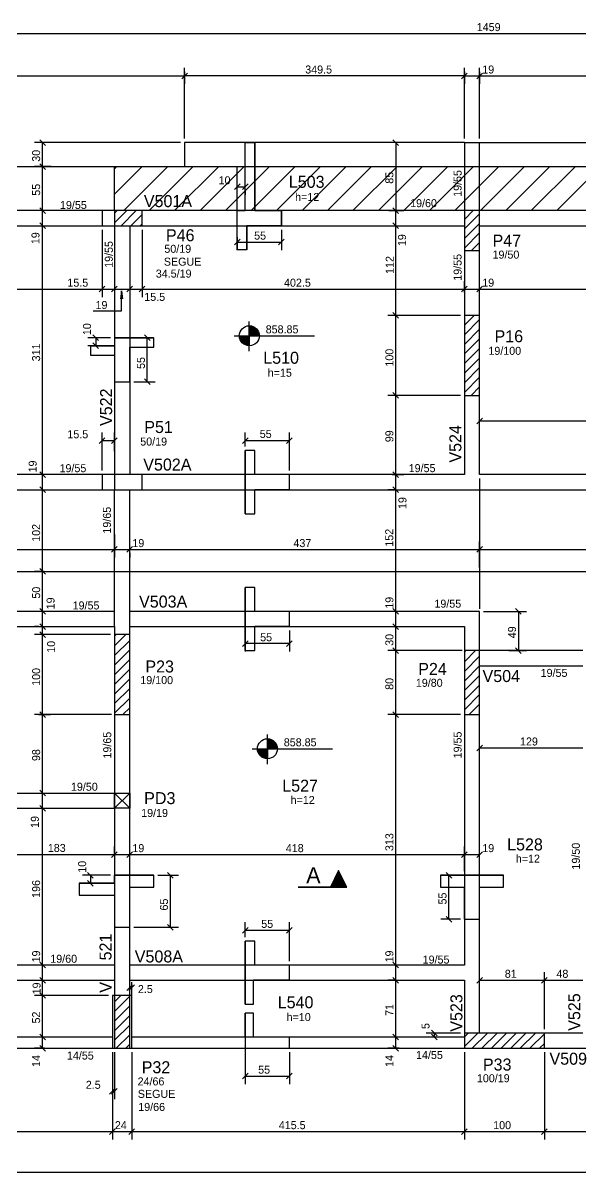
# Model space of a CAD drawing. Header units: metres. Extents: x 1076 to 4998, y 2524 to 4072.
# Drawn here: x 3438 to 4134, y 2534 to 3970 of the extents above; entities that cross this region are included whole.
import ezdxf

# ---------------------------------------------------------------- set-up
doc = ezdxf.new("R2010")
doc.units = ezdxf.units.M
for name, color, linetype in [('2', 2, 'Continuous'), ('3', 3, 'Continuous'), ('4', 4, 'Continuous'), ('6', 6, 'Continuous'), ('7', 7, 'Continuous'), ('8', 8, 'Continuous'), ('9', 9, 'Continuous')]:
    doc.layers.add(name, color=color, linetype=linetype)

msp = doc.modelspace()

# ---------------------------------------------------------------- linework, layer by layer
at = {"layer": '2', "linetype": 'Continuous'}
for p, q in [((3643.146034, 3907.434594), (3636.074966, 3900.363526)), ((3985.574966, 3900.363526), (3992.646034, 3907.434594)), ((3985.574966, 3900.363526), (3992.646034, 3907.434594)), ((3992.646034, 3907.434594), (3985.574966, 3900.363526)), ((4004.574966, 3900.363526), (4011.646034, 3907.434594)), ((4004.574966, 3900.363526), (4011.646034, 3907.434594)), ((4004.574966, 3900.363526), (4011.646034, 3907.434594)), ((4004.574966, 3900.363526), (4011.646034, 3907.434594)), ((3465.757839, 3817.079966), (3458.686771, 3824.151034)), ((3899.916211, 3824.151034), (3906.987279, 3817.079966)), ((3465.757839, 3787.079966), (3458.686771, 3794.151034)), ((3465.757839, 3787.079966), (3458.686771, 3794.151034)), ((3701.990317, 3761.937269), (3709.061385, 3769.008337)), ((3711.990317, 3761.937269), (3719.061385, 3769.008337)), ((3465.757839, 3732.079966), (3458.686771, 3739.151034)), ((3465.757839, 3732.079966), (3458.686771, 3739.151034)), ((3465.757839, 3732.079966), (3458.686771, 3739.151034)), ((3906.987279, 3732.079966), (3899.916211, 3739.151034)), ((3906.987279, 3732.079966), (3899.916211, 3739.151034)), ((3906.987279, 3732.079966), (3899.916211, 3739.151034)), ((3899.916211, 3739.151034), (3906.987279, 3732.079966)), ((3465.757839, 3713.079966), (3458.686771, 3720.151034)), ((3465.757839, 3713.079966), (3458.686771, 3720.151034)), ((3906.987279, 3713.079966), (3899.916211, 3720.151034)), ((3906.987279, 3713.079966), (3899.916211, 3720.151034)), ((3701.990317, 3692.749718), (3709.061385, 3699.820786)), ((3756.990317, 3692.749718), (3764.061385, 3699.820786)), ((3533.074966, 3633.922338), (3540.146034, 3640.993405)), ((3548.574966, 3633.922338), (3555.646034, 3640.993405)), ((3548.574966, 3633.922338), (3555.646034, 3640.993405)), ((3567.574966, 3633.922338), (3574.646034, 3640.993405)), ((3567.574966, 3633.922338), (3574.646034, 3640.993405)), ((3583.074966, 3633.922338), (3590.146034, 3640.993405)), ((3985.574966, 3633.922338), (3992.646034, 3640.993405)), ((3985.574966, 3633.922338), (3992.646034, 3640.993405)), ((4004.574966, 3633.922338), (4011.646034, 3640.993405)), ((4004.574966, 3633.922338), (4011.646034, 3640.993405)), ((3906.987279, 3601.079966), (3899.916211, 3608.151034)), ((3906.987279, 3601.079966), (3899.916211, 3608.151034)), ((3906.987279, 3601.079966), (3899.916211, 3608.151034)), ((3525.134911, 3580.223392), (3532.205979, 3573.152324)), ((3596.655384, 3573.152324), (3589.584316, 3580.223392)), ((3525.134911, 3570.223392), (3532.205979, 3563.152324)), ((3596.655384, 3518.152324), (3589.584316, 3525.223392)), ((3906.987279, 3501.079966), (3899.916211, 3508.151034)), ((3906.987279, 3501.079966), (3899.916211, 3508.151034)), ((4004.574966, 3469.235557), (4011.646034, 3476.306624)), ((3533.074966, 3444.508983), (3540.146034, 3451.580051)), ((3548.574966, 3444.508983), (3555.646034, 3451.580051)), ((3711.990317, 3444.614182), (3719.061385, 3451.68525)), ((3711.990317, 3444.614182), (3719.061385, 3451.68525)), ((3766.990317, 3444.614182), (3774.061385, 3451.68525)), ((3766.990317, 3444.614182), (3774.061385, 3451.68525)), ((3465.757839, 3402.079966), (3458.686771, 3409.151034)), ((3465.757839, 3402.079966), (3458.686771, 3409.151034)), ((3465.757839, 3402.079966), (3458.686771, 3409.151034)), ((3906.987279, 3402.079966), (3899.916211, 3409.151034)), ((3906.987279, 3402.079966), (3899.916211, 3409.151034)), ((3465.757839, 3383.079966), (3458.686771, 3390.151034)), ((3465.757839, 3383.079966), (3458.686771, 3390.151034)), ((3906.987279, 3383.079966), (3899.916211, 3390.151034)), ((3906.987279, 3383.079966), (3899.916211, 3390.151034)), ((3548.574966, 3308.492612), (3555.646034, 3315.563679)), ((3548.574966, 3308.492612), (3555.646034, 3315.563679)), ((3567.574966, 3308.492612), (3574.646034, 3315.563679)), ((3567.574966, 3308.492612), (3574.646034, 3315.563679)), ((4004.574966, 3308.492612), (4011.646034, 3315.563679)), ((4004.574966, 3308.492612), (4011.646034, 3315.563679)), ((4004.574966, 3308.492612), (4011.646034, 3315.563679)), ((3465.757839, 3281.079966), (3458.686771, 3288.151034)), ((3465.757839, 3281.079966), (3458.686771, 3288.151034)), ((3465.757839, 3231.079966), (3458.686771, 3238.151034)), ((3465.757839, 3231.079966), (3458.686771, 3238.151034)), ((3906.987279, 3231.079966), (3899.916211, 3238.151034)), ((3906.987279, 3231.079966), (3899.916211, 3238.151034)), ((4053.074658, 3238.151034), (4060.145726, 3231.079966)), ((3465.757839, 3212.079966), (3458.686771, 3219.151034)), ((3465.757839, 3212.079966), (3458.686771, 3219.151034)), ((3906.987279, 3212.079966), (3899.916211, 3219.151034)), ((3906.987279, 3212.079966), (3899.916211, 3219.151034)), ((3465.757839, 3202.079966), (3458.686771, 3209.151034)), ((3465.757839, 3202.079966), (3458.686771, 3209.151034)), ((3719.061385, 3197.865238), (3711.990317, 3190.79417)), ((3774.061385, 3197.865238), (3766.990317, 3190.79417)), ((3906.987279, 3182.079966), (3899.916211, 3189.151034)), ((3906.987279, 3182.079966), (3899.916211, 3189.151034)), ((4053.074658, 3189.151034), (4060.145726, 3182.079966)), ((3561.6105, 3155.6155), (3561.6105, 3155.6155)), ((3998.6105, 3155.6155), (3998.6105, 3155.6155)), ((3465.757839, 3102.079966), (3458.686771, 3109.151034)), ((3465.757839, 3102.079966), (3458.686771, 3109.151034)), ((3465.757839, 3102.079966), (3458.686771, 3109.151034)), ((3906.987279, 3102.079966), (3899.916211, 3109.151034)), ((3906.987279, 3102.079966), (3899.916211, 3109.151034)), ((4004.574966, 3060.53655), (4011.646034, 3067.607618)), ((4004.574966, 3060.53655), (4011.646034, 3067.607618)), ((3465.757839, 3004.079966), (3458.686771, 3011.151034)), ((3465.757839, 3004.079966), (3458.686771, 3011.151034)), ((3465.757839, 2985.079966), (3458.686771, 2992.151034)), ((3465.757839, 2985.079966), (3458.686771, 2992.151034)), ((3548.574966, 2927.242188), (3555.646034, 2934.313256)), ((3548.574966, 2927.242188), (3555.646034, 2934.313256)), ((3567.574966, 2927.242188), (3574.646034, 2934.313256)), ((3567.574966, 2927.242188), (3574.646034, 2934.313256)), ((3985.574966, 2927.242188), (3992.646034, 2934.313256)), ((3985.574966, 2927.242188), (3992.646034, 2934.313256)), ((4004.574966, 2927.242188), (4011.646034, 2934.313256)), ((3518.501176, 2908.366618), (3525.572244, 2901.29555)), ((3625.433886, 2901.29555), (3618.362818, 2908.366618)), ((3973.331418, 2901.29555), (3966.260351, 2908.366618)), ((3518.501176, 2898.366618), (3525.572244, 2891.29555)), ((3973.331418, 2846.29555), (3966.260351, 2853.366618)), ((3625.433886, 2836.29555), (3618.362818, 2843.366618)), ((3711.990317, 2832.579481), (3719.061385, 2839.650549)), ((3711.990317, 2832.579481), (3719.061385, 2839.650549)), ((3766.990317, 2832.579481), (3774.061385, 2839.650549)), ((3766.990317, 2832.579481), (3774.061385, 2839.650549)), ((3465.757839, 2789.079966), (3458.686771, 2796.151034)), ((3465.757839, 2789.079966), (3458.686771, 2796.151034)), ((3465.757839, 2789.079966), (3458.686771, 2796.151034)), ((3906.987279, 2789.079966), (3899.916211, 2796.151034)), ((3906.987279, 2789.079966), (3899.916211, 2796.151034)), ((3465.757839, 2770.079966), (3458.686771, 2777.151034)), ((3465.757839, 2770.079966), (3458.686771, 2777.151034)), ((3906.987279, 2770.079966), (3899.916211, 2777.151034)), ((3906.987279, 2770.079966), (3899.916211, 2777.151034)), ((4004.574966, 2770.191359), (4011.646034, 2777.262427)), ((4085.574966, 2770.191359), (4092.646034, 2777.262427)), ((4085.574966, 2770.191359), (4092.646034, 2777.262427)), ((3465.757839, 2751.079966), (3458.686771, 2758.151034)), ((3465.757839, 2751.079966), (3458.686771, 2758.151034)), ((3574.646034, 2767.803087), (3567.574966, 2760.732019)), ((3577.146034, 2767.803087), (3570.074966, 2760.732019)), ((3561.6105, 2721.6155), (3561.6105, 2721.6155)), ((3465.757839, 2699.079966), (3458.686771, 2706.151034)), ((3465.757839, 2699.079966), (3458.686771, 2706.151034)), ((3906.987279, 2699.079966), (3899.916211, 2706.151034)), ((3906.987279, 2699.079966), (3899.916211, 2706.151034)), ((3947.974139, 2711.151034), (3955.045207, 2704.079966)), ((3947.974139, 2706.151034), (3955.045207, 2699.079966)), ((3465.757839, 2685.079966), (3458.686771, 2692.151034)), ((3906.987279, 2685.079966), (3899.916211, 2692.151034)), ((4039.1105, 2698.1155), (4039.1105, 2698.1155)), ((3711.990317, 2650.356923), (3719.061385, 2657.42799)), ((3711.990317, 2650.356923), (3719.061385, 2657.42799)), ((3766.990317, 2650.356923), (3774.061385, 2657.42799)), ((3553.146034, 2638.539676), (3546.074966, 2631.468608)), ((3555.646034, 2638.539676), (3548.574966, 2631.468608)), ((3546.074966, 2581.028585), (3553.146034, 2588.099652)), ((3546.074966, 2581.028585), (3553.146034, 2588.099652)), ((3570.074966, 2581.028585), (3577.146034, 2588.099652)), ((3570.074966, 2581.028585), (3577.146034, 2588.099652)), ((3985.574966, 2581.028585), (3992.646034, 2588.099652)), ((3985.574966, 2581.028585), (3992.646034, 2588.099652)), ((4085.574966, 2581.028585), (4092.646034, 2588.099652)), ((4085.574966, 2581.028585), (4092.646034, 2588.099652))]:
    msp.add_line(p, q, dxfattribs=at)
at = {"layer": '3', "linetype": 'Continuous'}
for p, q in [((3989.1105, 3820.6155), (3639.6105, 3820.6155)), ((3639.6105, 3820.6155), (3639.6105, 3790.6155)), ((4008.1105, 3820.6155), (4315.6105, 3820.6155)), ((2609.6105, 3790.6155), (3639.6105, 3790.6155)), ((3552.1105, 3720.401914), (3567.324086, 3735.6155)), ((3552.1105, 3732.422729), (3555.303271, 3735.6155)), ((3560.344901, 3716.6155), (3579.344901, 3735.6155)), ((3989.1105, 3724.652564), (4000.073436, 3735.6155)), ((3572.365717, 3716.6155), (3586.6105, 3730.860283)), ((3989.1105, 3712.631749), (4008.1105, 3731.631749)), ((3989.1105, 3700.610933), (4008.1105, 3719.610933)), ((3552.1105, 3716.6155), (3552.1105, 3405.6155)), ((3571.1105, 3716.6155), (3571.1105, 3405.6155)), ((3584.386532, 3716.6155), (3586.6105, 3718.839468)), ((3989.1105, 3688.590118), (4008.1105, 3707.590118)), ((3998.156697, 3685.6155), (4008.1105, 3695.569303)), ((3989.1105, 3592.423596), (4001.302404, 3604.6155)), ((3989.1105, 3604.444411), (3989.281589, 3604.6155)), ((3720.528597, 3560.014294), (3720.528597, 3596.869349)), ((3720.528597, 3591.620925), (3720.528597, 3566.620925)), ((3720.528597, 3591.013578), (3724.377722, 3591.013578)), ((3720.528597, 3590.220729), (3726.277059, 3590.220729)), ((3989.1105, 3580.40278), (4008.1105, 3599.40278)), ((3701.479703, 3579.120925), (3801.866467, 3579.120925)), ((3720.528549, 3578.328124), (3708.028549, 3578.328124)), ((3708.028597, 3579.120925), (3733.028597, 3579.120925)), ((3720.528549, 3577.535275), (3708.129543, 3577.535275)), ((3720.528549, 3576.742426), (3708.256906, 3576.742426)), ((3720.528549, 3575.949577), (3708.437532, 3575.949577)), ((3720.528597, 3589.42788), (3727.600855, 3589.42788)), ((3720.528597, 3588.635019), (3728.636116, 3588.635019)), ((3720.528597, 3587.842229), (3729.483455, 3587.842229)), ((3720.528597, 3587.04938), (3730.192465, 3587.04938)), ((3720.528597, 3586.256519), (3730.791801, 3586.256519)), ((3720.528597, 3585.46367), (3731.299823, 3585.46367)), ((3720.528597, 3584.670821), (3731.728977, 3584.670821)), ((3720.528597, 3583.877972), (3732.088035, 3583.877972)), ((3720.528597, 3583.085123), (3732.383341, 3583.085123)), ((3720.528597, 3582.292321), (3732.619613, 3582.292321)), ((3720.528597, 3581.499472), (3732.800192, 3581.499472)), ((3720.528597, 3580.706623), (3732.927602, 3580.706623)), ((3720.528597, 3579.913774), (3733.028597, 3579.913774)), ((3989.1105, 3568.381965), (4008.1105, 3587.381965)), ((3720.528549, 3575.156775), (3708.673805, 3575.156775)), ((3720.528549, 3574.363878), (3708.96911, 3574.363878)), ((3720.528549, 3573.571077), (3709.328169, 3573.571077)), ((3720.528549, 3572.778228), (3709.757322, 3572.778228)), ((3720.528549, 3571.985379), (3710.265344, 3571.985379)), ((3720.528549, 3571.19253), (3710.864729, 3571.19253)), ((3720.528549, 3570.399729), (3711.57369, 3570.399729)), ((3720.528549, 3569.60682), (3712.42103, 3569.60682)), ((3720.528549, 3568.814018), (3713.456291, 3568.814018)), ((3720.528549, 3568.021169), (3714.780086, 3568.021169)), ((3720.528549, 3567.22832), (3716.679472, 3567.22832)), ((3989.1105, 3556.36115), (4008.1105, 3575.36115)), ((3989.1105, 3544.340335), (4008.1105, 3563.340335)), ((3989.1105, 3532.319519), (4008.1105, 3551.319519)), ((3989.1105, 3520.298704), (4008.1105, 3539.298704)), ((3989.1105, 3508.277889), (4008.1105, 3527.277889)), ((3997.468926, 3504.6155), (4008.1105, 3515.257074)), ((3552.1105, 3215.6155), (3552.1105, 3386.6155)), ((3571.1105, 3205.6155), (3571.1105, 3386.6155)), ((3552.1105, 3191.486042), (3566.239958, 3205.6155)), ((3552.1105, 3203.506857), (3554.219143, 3205.6155)), ((3552.1105, 3179.465226), (3571.1105, 3198.465226)), ((3552.1105, 3167.444411), (3571.1105, 3186.444411)), ((3552.1105, 3155.423596), (3571.1105, 3174.423596)), ((3989.1105, 3171.695061), (4003.030939, 3185.6155)), ((3989.1105, 3183.715876), (3991.010124, 3185.6155)), ((3989.1105, 3159.674246), (4008.1105, 3178.674246)), ((3552.1105, 3143.40278), (3571.1105, 3162.40278)), ((3989.1105, 3147.65343), (4008.1105, 3166.65343)), ((3552.1105, 3131.381965), (3571.1105, 3150.381965)), ((3989.1105, 3135.632615), (4008.1105, 3154.632615)), ((3552.1105, 3119.36115), (3571.1105, 3138.36115)), ((3989.1105, 3123.6118), (4008.1105, 3142.6118)), ((3989.1105, 3111.590985), (4008.1105, 3130.590985)), ((3552.1105, 3107.340335), (3571.1105, 3126.340335)), ((3995.155831, 3105.6155), (4008.1105, 3118.570169)), ((3562.406481, 3105.6155), (3571.1105, 3114.319519)), ((4007.176646, 3105.6155), (4008.1105, 3106.549354)), ((3743.140028, 3043.891397), (3743.140028, 3080.746453)), ((3743.140028, 3075.498029), (3743.140028, 3050.498029)), ((3743.140028, 3074.890681), (3746.989153, 3074.890681)), ((3743.140028, 3074.097832), (3748.88849, 3074.097832)), ((3743.140028, 3073.304983), (3750.212286, 3073.304983)), ((3724.091134, 3062.998029), (3824.477898, 3062.998029)), ((3743.13998, 3062.205227), (3730.63998, 3062.205227)), ((3730.640028, 3062.998029), (3755.640028, 3062.998029)), ((3743.13998, 3061.412378), (3730.740974, 3061.412378)), ((3743.13998, 3060.619529), (3730.868337, 3060.619529)), ((3743.13998, 3059.82668), (3731.048963, 3059.82668)), ((3743.13998, 3059.033879), (3731.285236, 3059.033879)), ((3743.140028, 3072.512122), (3751.247547, 3072.512122)), ((3743.140028, 3071.719333), (3752.094887, 3071.719333)), ((3743.140028, 3070.926483), (3752.803896, 3070.926483)), ((3743.140028, 3070.133622), (3753.403232, 3070.133622)), ((3743.140028, 3069.340773), (3753.911255, 3069.340773)), ((3743.140028, 3068.547924), (3754.340408, 3068.547924)), ((3743.140028, 3067.755075), (3754.699466, 3067.755075)), ((3743.140028, 3066.962226), (3754.994772, 3066.962226)), ((3743.140028, 3066.169425), (3755.231045, 3066.169425)), ((3743.140028, 3065.376576), (3755.411623, 3065.376576)), ((3743.140028, 3064.583727), (3755.539034, 3064.583727)), ((3743.140028, 3063.790878), (3755.640028, 3063.790878)), ((3743.13998, 3058.240982), (3731.580541, 3058.240982)), ((3743.13998, 3057.448181), (3731.9396, 3057.448181)), ((3743.13998, 3056.655331), (3732.368753, 3056.655331)), ((3743.13998, 3055.862482), (3732.876775, 3055.862482)), ((3743.13998, 3055.069633), (3733.47616, 3055.069633)), ((3743.13998, 3054.276832), (3734.185121, 3054.276832)), ((3743.13998, 3053.483923), (3735.032461, 3053.483923)), ((3743.13998, 3052.691122), (3736.067722, 3052.691122)), ((3743.13998, 3051.898273), (3737.391517, 3051.898273)), ((3743.13998, 3051.105424), (3739.290903, 3051.105424)), ((3369.110616, 3007.6155), (3552.1105, 3007.6155)), ((3134.1105, 2988.6155), (3552.1105, 2988.6155)), ((3552.1105, 2746.715876), (3560.010124, 2754.6155)), ((3552.1105, 2734.695061), (3571.1105, 2753.695061)), ((3552.1105, 2722.674246), (3571.1105, 2741.674246)), ((3552.1105, 2710.65343), (3571.1105, 2729.65343)), ((3552.1105, 2698.632615), (3571.1105, 2717.632615)), ((3554.1142, 2688.6155), (3571.1105, 2705.6118)), ((3989.1105, 2690.86245), (4005.86355, 2707.6155)), ((3989.1105, 2702.883265), (3993.842735, 2707.6155)), ((3998.884366, 2688.6155), (4017.884366, 2707.6155)), ((4010.905181, 2688.6155), (4029.905181, 2707.6155)), ((4022.925996, 2688.6155), (4041.925996, 2707.6155)), ((4034.946811, 2688.6155), (4053.946811, 2707.6155)), ((4046.967627, 2688.6155), (4065.967627, 2707.6155)), ((4058.988442, 2688.6155), (4077.988442, 2707.6155)), ((4071.009257, 2688.6155), (4089.1105, 2706.716743)), ((3566.135015, 2688.6155), (3571.1105, 2693.590985)), ((4083.030072, 2688.6155), (4089.1105, 2694.695928))]:
    msp.add_line(p, q, dxfattribs=at)
at = {"layer": '3'}
for p, q in [((3552.1105, 3405.6155), (3552.1105, 3386.6155)), ((3552.1105, 2792.6155), (3552.1105, 2773.6155))]:
    msp.add_line(p, q, dxfattribs=at)
at = {"layer": '3', "linetype": 'Continuous'}
for points in [[(3989.1105, 3820.6155), (3989.1105, 3735.6155)], [(3989.1105, 3820.6155), (4008.1105, 3820.6155)], [(4008.1105, 3735.6155), (4008.1105, 3820.6155)], [(3536.6105, 3735.6155), (3134.1105, 3735.6155)], [(3989.1105, 3735.6155), (3586.6105, 3735.6155)], [(4410.6105, 3735.6155), (4008.1105, 3735.6155)], [(3134.1105, 3716.6155), (3536.6105, 3716.6155)], [(3586.6105, 3716.6155), (3989.1105, 3716.6155)], [(4008.1105, 3716.6155), (4410.6105, 3716.6155)], [(3989.1105, 3685.6155), (3989.1105, 3604.6155)], [(4008.1105, 3604.6155), (4008.1105, 3685.6155)], [(3989.1105, 3504.6155), (3989.1105, 3405.6155)], [(4008.1105, 3405.6155), (4008.1105, 3504.6155)], [(3536.6105, 3405.6155), (3134.1105, 3405.6155)], [(3989.1105, 3405.6155), (3586.6105, 3405.6155)], [(4375.6105, 3405.6155), (4008.1105, 3405.6155)], [(3134.1105, 3386.6155), (3536.6105, 3386.6155)], [(3586.6105, 3386.6155), (3998.6105, 3386.6155)], [(3998.6105, 3386.6155), (4375.6105, 3386.6155)], [(3552.1105, 3234.6155), (3134.1105, 3234.6155)], [(4008.1105, 3234.6155), (3571.1105, 3234.6155)], [(4008.1105, 3185.6155), (4008.1105, 3234.6155)], [(3134.1105, 3215.6155), (3552.1105, 3215.6155)], [(3552.1105, 3215.6155), (3552.1105, 3205.6155)], [(3571.1105, 3215.6155), (3989.1105, 3215.6155)], [(3571.1105, 3205.6155), (3571.1105, 3215.6155)], [(3989.1105, 3215.6155), (3989.1105, 3185.6155)], [(4137.1105, 3185.6155), (4008.1105, 3185.6155)], [(4008.1105, 3166.6155), (4137.1105, 3166.6155)], [(3552.1105, 3105.6155), (3552.1105, 2792.6155)], [(3571.1105, 2773.6155), (3571.1105, 3105.6155)], [(3989.1105, 3105.6155), (3989.1105, 2792.6155)], [(4008.1105, 2790.337739), (4008.1105, 3105.6155)], [(3552.1105, 2792.6155), (3134.1105, 2792.6155)], [(3989.1105, 2792.6155), (3571.1105, 2792.6155)], [(4008.1105, 2707.6155), (4008.1105, 2790.337739)], [(3134.1105, 2773.6155), (3552.1105, 2773.6155)], [(3552.1105, 2773.6155), (3552.1105, 2754.6155)], [(3571.1105, 2773.6155), (3989.1105, 2773.6155)], [(3571.1105, 2754.6155), (3571.1105, 2773.6155)], [(3989.1105, 2773.6155), (3989.1105, 2707.6155)], [(3549.6105, 2702.6155), (3136.6105, 2702.6155)], [(3989.1105, 2702.6155), (3573.6105, 2702.6155)], [(4137.1105, 2707.6155), (4089.1105, 2707.6155)], [(3136.6105, 2688.6155), (3549.6105, 2688.6155)], [(3573.6105, 2688.6155), (3989.1105, 2688.6155)], [(4089.1105, 2688.6155), (4146.6105, 2688.6155)]]:
    msp.add_lwpolyline(points, dxfattribs=at)
for centre in [(3720.528597, 3579.120925), (3743.140028, 3062.998029)]:
    msp.add_circle(centre, 12.5, dxfattribs=at)
at = {"layer": '6', "linetype": 'Continuous'}
for p, q in [((3715.525851, 3735.6155), (3715.525851, 3820.6155)), ((3715.525851, 3820.6155), (3727.525851, 3820.6155)), ((3727.525851, 3735.6155), (3727.525851, 3820.6155)), ((3705.525851, 3716.6155), (3705.525851, 3735.6155)), ((3705.525851, 3735.6155), (3715.525851, 3735.6155)), ((3727.525851, 3735.6155), (3760.525851, 3735.6155)), ((3760.525851, 3716.6155), (3760.525851, 3735.6155)), ((3705.525851, 3686.6155), (3705.525851, 3716.6155)), ((3717.525851, 3686.6155), (3717.525851, 3716.6155)), ((3760.525851, 3716.6155), (3717.525851, 3716.6155)), ((3552.1105, 3576.687858), (3571.1105, 3576.687858)), ((3552.1105, 3576.687858), (3552.1105, 3566.687858)), ((3571.1105, 3576.687858), (3601.1105, 3576.687858)), ((3522.1105, 3566.687858), (3552.1105, 3566.687858)), ((3571.1105, 3521.687858), (3571.1105, 3564.687858)), ((3571.1105, 3564.687858), (3601.1105, 3564.687858)), ((3522.1105, 3554.687858), (3552.1105, 3554.687858)), ((3552.1105, 3554.687858), (3552.1105, 3521.687858)), ((3552.1105, 3521.687858), (3571.1105, 3521.687858)), ((3715.525851, 3405.6155), (3715.525851, 3435.6155)), ((3727.525851, 3405.6155), (3727.525851, 3435.6155)), ((3715.525851, 3386.6155), (3715.525851, 3405.6155)), ((3770.525851, 3405.6155), (3727.525851, 3405.6155)), ((3770.525851, 3386.6155), (3770.525851, 3405.6155)), ((3715.525851, 3356.6155), (3715.525851, 3386.6155)), ((3727.525851, 3356.6155), (3727.525851, 3386.6155)), ((3770.525851, 3386.6155), (3727.525851, 3386.6155)), ((3715.525851, 3234.6155), (3715.525851, 3264.6155)), ((3727.525851, 3234.6155), (3727.525851, 3264.6155)), ((3715.525851, 3215.6155), (3715.525851, 3234.6155)), ((3770.525851, 3234.6155), (3727.525851, 3234.6155)), ((3770.525851, 3215.6155), (3770.525851, 3234.6155)), ((3715.525851, 3185.6155), (3715.525851, 3215.6155)), ((3727.525851, 3185.6155), (3727.525851, 3215.6155)), ((3770.525851, 3215.6155), (3727.525851, 3215.6155)), ((3552.1105, 2904.831084), (3571.1105, 2904.831084)), ((3552.1105, 2894.831084), (3552.1105, 2904.831084)), ((3571.1105, 2904.831084), (3601.1105, 2904.831084)), ((3832.028605, 2910.73392), (3821.70126, 2890.079224)), ((3832.028605, 2910.538768), (3821.798809, 2890.079271)), ((3836.815103, 2901.160872), (3827.24206, 2901.160872)), ((3836.017354, 2902.756369), (3828.039809, 2902.756369)), ((3835.219605, 2904.351872), (3828.837557, 2904.351872)), ((3834.421857, 2905.947369), (3829.635306, 2905.947369)), ((3833.624102, 2907.54292), (3830.433054, 2907.54292)), ((3832.826354, 2909.138423), (3831.067403, 2909.138423)), ((3842.399402, 2889.99232), (3832.028605, 2910.73392)), ((3842.258354, 2890.079224), (3832.028605, 2910.538822)), ((3959.1105, 2904.831084), (3989.1105, 2904.831084)), ((3989.1105, 2904.831084), (4008.1105, 2904.831084)), ((4008.1105, 2904.831084), (4038.1105, 2904.831084)), ((3507.94329, 2894.831084), (3552.1105, 2894.831084)), ((3571.1105, 2839.831084), (3571.1105, 2889.831084)), ((3571.1105, 2889.831084), (3601.1105, 2889.831084)), ((3842.258354, 2890.079271), (3781.601651, 2890.079271)), ((3781.601651, 2889.99232), (3842.399402, 2889.99232)), ((3841.601654, 2891.587823), (3822.455509, 2891.587823)), ((3840.803905, 2893.18332), (3823.253305, 2893.18332)), ((3840.006156, 2894.778823), (3824.051054, 2894.778823)), ((3839.208354, 2896.374321), (3824.848803, 2896.374321)), ((3838.410606, 2897.969871), (3825.646551, 2897.969871)), ((3837.612857, 2899.565369), (3826.4443, 2899.565369)), ((3959.1105, 2889.831084), (3989.1105, 2889.831084)), ((3989.1105, 2849.831084), (3989.1105, 2889.831084)), ((4008.1105, 2849.831084), (4008.1105, 2889.831084)), ((4008.1105, 2889.831084), (4038.1105, 2889.831084)), ((3507.94329, 2879.831084), (3552.1105, 2879.831084)), ((3552.1105, 2879.831084), (3552.1105, 2839.831084)), ((3989.1105, 2849.831084), (4008.1105, 2849.831084)), ((3552.1105, 2839.831084), (3571.1105, 2839.831084)), ((3715.525851, 2792.6155), (3715.525851, 2822.6155)), ((3727.525851, 2792.6155), (3727.525851, 2822.6155)), ((3715.525851, 2773.6155), (3715.525851, 2792.6155)), ((3770.525851, 2792.6155), (3727.525851, 2792.6155)), ((3770.525851, 2773.6155), (3770.525851, 2792.6155)), ((3715.525851, 2773.6155), (3715.525851, 2773.6155)), ((3715.525851, 2743.6155), (3715.525851, 2773.6155)), ((3715.525851, 2773.6155), (3715.525851, 2773.6155)), ((3725.525851, 2743.6155), (3725.525851, 2773.6155)), ((3770.525851, 2773.6155), (3725.525851, 2773.6155)), ((3715.525851, 2732.6155), (3715.525851, 2732.6155)), ((3715.525851, 2702.6155), (3715.525851, 2732.6155)), ((3725.525851, 2702.6155), (3725.525851, 2732.6155)), ((3715.525851, 2702.6155), (3715.525851, 2702.6155)), ((3715.525851, 2702.6155), (3715.525851, 2688.6155)), ((3770.525851, 2702.6155), (3725.525851, 2702.6155)), ((3770.525851, 2688.6155), (3770.525851, 2702.6155)), ((3715.525851, 2688.6155), (3770.525851, 2688.6155))]:
    msp.add_line(p, q, dxfattribs=at)
at = {"layer": '7', "linetype": 'Continuous'}
for points in [[(3536.6105, 3716.6155), (3586.6105, 3716.6155), (3586.6105, 3735.6155), (3536.6105, 3735.6155), (3536.6105, 3716.6155)], [(3552.1105, 3716.6155), (3586.6105, 3716.6155), (3586.6105, 3735.6155), (3552.1105, 3735.6155), (3552.1105, 3716.6155)], [(3989.1105, 3685.6155), (4008.1105, 3685.6155), (4008.1105, 3735.6155), (3989.1105, 3735.6155), (3989.1105, 3685.6155)], [(3989.1105, 3504.6155), (4008.1105, 3504.6155), (4008.1105, 3604.6155), (3989.1105, 3604.6155), (3989.1105, 3504.6155)], [(3536.6105, 3386.6155), (3586.6105, 3386.6155), (3586.6105, 3405.6155), (3536.6105, 3405.6155), (3536.6105, 3386.6155)], [(3552.1105, 3105.6155), (3571.1105, 3105.6155), (3571.1105, 3205.6155), (3552.1105, 3205.6155), (3552.1105, 3105.6155)], [(3989.1105, 3105.6155), (4008.1105, 3105.6155), (4008.1105, 3185.6155), (3989.1105, 3185.6155), (3989.1105, 3105.6155)], [(3552.1105, 3007.6155), (3571.1105, 3007.6155), (3571.1105, 2988.6155), (3552.1105, 2988.6155), (3552.1105, 3007.6155)], [(3549.6105, 2688.6155), (3573.6105, 2688.6155), (3573.6105, 2754.6155), (3549.6105, 2754.6155), (3549.6105, 2688.6155)], [(3552.1105, 2688.6155), (3571.1105, 2688.6155), (3571.1105, 2754.6155), (3552.1105, 2754.6155), (3552.1105, 2688.6155)], [(3989.1105, 2688.6155), (4089.1105, 2688.6155), (4089.1105, 2707.6155), (3989.1105, 2707.6155), (3989.1105, 2688.6155)]]:
    msp.add_lwpolyline(points, dxfattribs=at)
at = {"layer": '8', "linetype": 'Continuous'}
for points in [[(3705.525851, 3686.6155), (3705.525851, 3735.6155), (3715.525851, 3735.6155), (3715.525851, 3820.6155), (3727.525851, 3820.6155), (3727.525851, 3735.6155), (3760.525851, 3735.6155), (3760.525851, 3716.6155), (3717.525851, 3716.6155), (3717.525851, 3686.6155), (3705.525851, 3686.6155)], [(3601.1105, 3576.687858), (3552.1105, 3576.687858), (3552.1105, 3566.687858), (3522.1105, 3566.687858), (3522.1105, 3554.687858), (3552.1105, 3554.687858), (3552.1105, 3521.687858), (3571.1105, 3521.687858), (3571.1105, 3564.687858), (3601.1105, 3564.687858), (3601.1105, 3576.687858)], [(3715.525851, 3356.6155), (3727.525851, 3356.6155), (3727.525851, 3386.6155), (3770.525851, 3386.6155), (3770.525851, 3405.6155), (3727.525851, 3405.6155), (3727.525851, 3435.6155), (3715.525851, 3435.6155), (3715.525851, 3356.6155)], [(3715.525851, 3185.6155), (3727.525851, 3185.6155), (3727.525851, 3215.6155), (3770.525851, 3215.6155), (3770.525851, 3234.6155), (3727.525851, 3234.6155), (3727.525851, 3264.6155), (3715.525851, 3264.6155), (3715.525851, 3185.6155)], [(3601.1105, 2904.831084), (3552.1105, 2904.831084), (3552.1105, 2894.831084), (3507.94329, 2894.831084), (3507.94329, 2879.831084), (3552.1105, 2879.831084), (3552.1105, 2839.831084), (3571.1105, 2839.831084), (3571.1105, 2889.831084), (3601.1105, 2889.831084), (3601.1105, 2904.831084)], [(3959.1105, 2904.831084), (3959.1105, 2889.831084), (3989.1105, 2889.831084), (3989.1105, 2849.831084), (4008.1105, 2849.831084), (4008.1105, 2889.831084), (4038.1105, 2889.831084), (4038.1105, 2904.831084), (3959.1105, 2904.831084)], [(3715.525851, 2743.6155), (3725.525851, 2743.6155), (3725.525851, 2773.6155), (3770.525851, 2773.6155), (3770.525851, 2792.6155), (3727.525851, 2792.6155), (3727.525851, 2822.6155), (3715.525851, 2822.6155), (3715.525851, 2773.6155), (3715.525851, 2743.6155)], [(3715.525851, 2688.6155), (3770.525851, 2688.6155), (3770.525851, 2702.6155), (3725.525851, 2702.6155), (3725.525851, 2732.6155), (3715.525851, 2732.6155), (3715.525851, 2702.6155), (3715.525851, 2688.6155)]]:
    msp.add_lwpolyline(points, dxfattribs=at)
at = {"layer": '9', "linetype": 'Continuous'}
for p, q in [((3294.1105, 3956.902051), (4753.1105, 3956.902051)), ((3639.6105, 3825.6155), (3639.6105, 3913.89906)), ((3639.6105, 3908.89906), (3639.6105, 3893.89906)), ((3989.1105, 3825.6155), (3989.1105, 3913.89906)), ((3989.1105, 3908.89906), (3989.1105, 3893.89906)), ((4008.1105, 3825.6155), (4008.1105, 3913.89906)), ((4008.1105, 3830.6155), (4008.1105, 3913.89906)), ((4008.1105, 3908.89906), (4008.1105, 3893.89906)), ((3134.1105, 3903.89906), (3639.6105, 3903.89906)), ((3989.1105, 3903.89906), (3639.6105, 3903.89906)), ((3989.1105, 3903.89906), (4008.1105, 3903.89906)), ((4008.1105, 3903.89906), (4315.6105, 3903.89906)), ((3634.6105, 3820.6155), (3452.222305, 3820.6155)), ((3462.222305, 3790.6155), (3462.222305, 3820.6155)), ((3903.451745, 3820.6155), (3903.451745, 3735.6155)), ((3473.151181, 3790.6155), (3452.222305, 3790.6155)), ((3462.222305, 3735.6155), (3462.222305, 3790.6155)), ((3705.525851, 3769.58271), (3705.525851, 3775.472803)), ((3705.525851, 3765.472803), (3715.525851, 3765.472803)), ((3715.525851, 3762.030466), (3715.525851, 3755.472803)), ((3470.305109, 3735.6155), (3452.222305, 3735.6155)), ((3462.222305, 3716.6155), (3462.222305, 3735.6155)), ((3894.873567, 3735.6155), (3913.451745, 3735.6155)), ((3899.873567, 3735.6155), (3913.451745, 3735.6155)), ((3903.451745, 3716.6155), (3903.451745, 3735.6155)), ((3906.744811, 3735.6155), (3913.451745, 3735.6155)), ((3462.222305, 3405.6155), (3462.222305, 3716.6155)), ((3536.6105, 3711.6155), (3536.6105, 3627.457871)), ((3586.6105, 3711.6155), (3586.6105, 3627.457871)), ((3760.525851, 3711.6155), (3760.525851, 3686.285252)), ((3903.451745, 3604.6155), (3903.451745, 3716.6155)), ((3705.525851, 3702.285459), (3705.525851, 3686.285252)), ((3705.525851, 3696.285252), (3760.525851, 3696.285252)), ((3294.1105, 3637.457871), (3536.6105, 3637.457871)), ((3536.6105, 3640.489594), (3536.6105, 3627.457871)), ((3536.6105, 3637.457871), (3552.1105, 3637.457871)), ((3552.1105, 3641.160636), (3552.1105, 3627.457871)), ((3552.1105, 3637.457871), (3571.1105, 3637.457871)), ((3571.1105, 3637.457871), (3586.6105, 3637.457871)), ((3571.1105, 3634.852842), (3571.1105, 3627.457871)), ((3586.6105, 3637.457871), (3989.1105, 3637.457871)), ((3989.1105, 3633.105736), (3989.1105, 3647.457871)), ((3989.1105, 3637.457871), (4008.1105, 3637.457871)), ((4008.1105, 3632.628198), (4008.1105, 3647.457871)), ((4008.1105, 3637.457871), (4410.6105, 3637.457871)), ((3984.1105, 3604.6155), (3893.451745, 3604.6155)), ((3930.590333, 3604.6155), (3893.451745, 3604.6155)), ((3903.451745, 3504.6155), (3903.451745, 3604.6155)), ((3547.1105, 3576.687858), (3518.670445, 3576.687858)), ((3528.670445, 3576.687858), (3528.670445, 3566.687858)), ((3593.11985, 3521.687858), (3593.11985, 3576.687858)), ((3538.392743, 3566.687858), (3518.670445, 3566.687858)), ((3576.1105, 3521.687858), (3603.11985, 3521.687858)), ((3984.1105, 3504.6155), (3893.451745, 3504.6155)), ((3903.451745, 3405.6155), (3903.451745, 3504.6155)), ((4008.1105, 3453.385213), (4008.1105, 3482.771091)), ((4008.1105, 3472.771091), (4375.6105, 3472.771091)), ((3536.6105, 3410.6155), (3536.6105, 3458.044517)), ((3536.6105, 3448.044517), (3552.1105, 3448.044517)), ((3552.1105, 3434.947949), (3552.1105, 3458.044517)), ((3715.525851, 3440.6155), (3715.525851, 3458.149716)), ((3715.525851, 3440.6155), (3715.525851, 3458.149716)), ((3715.525851, 3448.149716), (3770.525851, 3448.149716)), ((3715.525851, 3448.149716), (3770.525851, 3448.149716)), ((3770.525851, 3410.6155), (3770.525851, 3458.149716)), ((3770.525851, 3410.6155), (3770.525851, 3458.149716)), ((3462.772043, 3405.6155), (3452.222305, 3405.6155)), ((3462.222305, 3386.6155), (3462.222305, 3405.6155)), ((3898.792656, 3405.6155), (3913.451745, 3405.6155)), ((3903.451745, 3386.6155), (3903.451745, 3405.6155)), ((4008.1105, 3400.6155), (4008.1105, 3237.800565)), ((3462.222305, 3284.6155), (3462.222305, 3386.6155)), ((3466.238646, 3386.6155), (3472.222305, 3386.6155)), ((3901.516772, 3386.6155), (3893.451745, 3386.6155)), ((3903.451745, 3234.6155), (3903.451745, 3386.6155)), ((4008.1105, 3381.6155), (4008.1105, 3302.028145)), ((3552.1105, 3330.818104), (3552.1105, 3302.028145)), ((4008.1105, 3289.6155), (4008.1105, 3322.028145)), ((3134.1105, 3312.028145), (3552.1105, 3312.028145)), ((3552.1105, 3312.028145), (3571.1105, 3312.028145)), ((3571.1105, 3312.028145), (4008.1105, 3312.028145)), ((3571.1105, 3307.993307), (3571.1105, 3302.028145)), ((4008.1105, 3312.028145), (4734.1105, 3312.028145)), ((3464.174724, 3284.6155), (3452.222305, 3284.6155)), ((3462.222305, 3234.6155), (3462.222305, 3284.6155)), ((3464.457499, 3234.6155), (3452.222305, 3234.6155)), ((3462.222305, 3215.6155), (3462.222305, 3234.6155)), ((3901.118823, 3234.6155), (3893.451745, 3234.6155)), ((3903.451745, 3215.6155), (3903.451745, 3234.6155)), ((4013.1105, 3234.6155), (4066.610192, 3234.6155)), ((4056.610192, 3234.6155), (4056.610192, 3185.6155)), ((3457.763869, 3215.6155), (3452.222305, 3215.6155)), ((3547.1105, 3205.6155), (3452.222305, 3205.6155)), ((3462.222305, 3205.6155), (3462.222305, 3215.6155)), ((3462.222305, 3105.6155), (3462.222305, 3205.6155)), ((3715.525851, 3210.6155), (3715.525851, 3184.329704)), ((3770.525851, 3210.6155), (3770.525851, 3184.329704)), ((3901.523949, 3215.6155), (3913.451745, 3215.6155)), ((3903.451745, 3185.6155), (3903.451745, 3215.6155)), ((3770.525851, 3194.329704), (3715.525851, 3194.329704)), ((3986.342765, 3185.6155), (3893.451745, 3185.6155)), ((3903.451745, 3105.6155), (3903.451745, 3185.6155)), ((4044.784624, 3185.6155), (4066.610192, 3185.6155)), ((3548.53636, 3105.6155), (3452.222305, 3105.6155)), ((3457.222305, 3105.6155), (3472.222305, 3105.6155)), ((3462.222305, 3007.6155), (3462.222305, 3105.6155)), ((3984.1105, 3105.6155), (3893.451745, 3105.6155)), ((3903.451745, 2792.6155), (3903.451745, 3105.6155)), ((4008.1105, 3064.072084), (4137.1105, 3064.072084)), ((3462.222305, 2988.6155), (3462.222305, 3007.6155)), ((3552.1105, 3007.6155), (3571.1105, 2988.6155)), ((3552.1105, 2988.6155), (3571.1105, 3007.6155)), ((3462.222305, 2792.6155), (3462.222305, 2988.6155)), ((3369.110616, 2930.777722), (3552.1105, 2930.777722)), ((3552.1105, 2930.590525), (3552.1105, 2940.777722)), ((3552.1105, 2930.777722), (3571.1105, 2930.777722)), ((3571.1105, 2934.119304), (3571.1105, 2940.777722)), ((3571.1105, 2930.777722), (3989.1105, 2930.777722)), ((3989.1105, 2909.831084), (3989.1105, 2940.777722)), ((3989.1105, 2930.777722), (4008.1105, 2930.777722)), ((4008.1105, 2935.547149), (4008.1105, 2940.777722)), ((3547.1105, 2904.831084), (3512.03671, 2904.831084)), ((3522.03671, 2904.831084), (3522.03671, 2894.831084)), ((3606.1105, 2904.831084), (3631.898352, 2904.831084)), ((3621.898352, 2839.831084), (3621.898352, 2904.831084)), ((3984.1105, 2904.831084), (3959.795885, 2904.831084)), ((3969.795885, 2849.831084), (3969.795885, 2904.831084)), ((3528.193047, 2894.831084), (3512.03671, 2894.831084)), ((3715.525851, 2827.6155), (3715.525851, 2846.115015)), ((3715.525851, 2827.6155), (3715.525851, 2846.115015)), ((3770.525851, 2797.6155), (3770.525851, 2846.115015)), ((3770.525851, 2797.6155), (3770.525851, 2846.115015)), ((3984.1105, 2849.831084), (3959.795885, 2849.831084)), ((3576.1105, 2839.831084), (3631.898352, 2839.831084)), ((3715.525851, 2836.115015), (3770.525851, 2836.115015)), ((3715.525851, 2836.115015), (3770.525851, 2836.115015)), ((3463.023455, 2792.6155), (3452.222305, 2792.6155)), ((3462.222305, 2773.6155), (3462.222305, 2792.6155)), ((3898.735304, 2792.6155), (3893.451745, 2792.6155)), ((3903.451745, 2773.6155), (3903.451745, 2792.6155)), ((3462.222305, 2754.6155), (3462.222305, 2773.6155)), ((3466.448818, 2773.6155), (3472.222305, 2773.6155)), ((3903.839382, 2773.6155), (3893.451745, 2773.6155)), ((3903.451745, 2702.6155), (3903.451745, 2773.6155)), ((4008.1105, 2773.726893), (4089.1105, 2773.726893)), ((4089.1105, 2712.6155), (4089.1105, 2783.726893)), ((4089.1105, 2773.726893), (4137.1105, 2773.726893)), ((3573.6105, 2764.267553), (3571.1105, 2764.267553)), ((3573.6105, 2754.6155), (3573.6105, 2771.118366)), ((3544.6105, 2754.6155), (3452.222305, 2754.6155)), ((3462.222305, 2702.6155), (3462.222305, 2754.6155)), ((3462.249968, 2702.6155), (3452.222305, 2702.6155)), ((3462.222305, 2688.6155), (3462.222305, 2702.6155)), ((3906.95854, 2702.6155), (3893.451745, 2702.6155)), ((3903.451745, 2688.6155), (3903.451745, 2702.6155)), ((3984.1105, 2707.6155), (3941.509673, 2707.6155)), ((3963.698674, 2702.6155), (3941.509673, 2702.6155)), ((3951.509673, 2707.6155), (3951.509673, 2702.6155)), ((3464.570428, 2688.6155), (3452.222305, 2688.6155)), ((3715.525851, 2697.6155), (3715.525851, 2643.892457)), ((3907.80922, 2688.6155), (3893.451745, 2688.6155)), ((3549.6105, 2683.6155), (3549.6105, 2574.564119)), ((3552.1105, 2683.6155), (3552.1105, 2625.004142)), ((3573.6105, 2683.6155), (3573.6105, 2574.564119)), ((3770.525851, 2683.6155), (3770.525851, 2643.892457)), ((3989.1105, 2683.6155), (3989.1105, 2574.564119)), ((4089.1105, 2683.6155), (4089.1105, 2574.564119)), ((3549.6105, 2654.007274), (3549.6105, 2625.004142)), ((3715.525851, 2653.892457), (3770.525851, 2653.892457)), ((3552.1105, 2635.004142), (3549.6105, 2635.004142)), ((3294.1105, 2584.564119), (3549.6105, 2584.564119)), ((3549.6105, 2584.564119), (3573.6105, 2584.564119)), ((3573.6105, 2584.564119), (3989.1105, 2584.564119)), ((3989.1105, 2584.564119), (4089.1105, 2584.564119)), ((4089.1105, 2584.564119), (4342.1105, 2584.564119)), ((1379.6105, 2534.000731), (4753.1105, 2534.000731))]:
    msp.add_line(p, q, dxfattribs=at)
at = {"layer": '9'}
for p, q in [((3552.1105, 3735.6155), (3552.1105, 3790.6155)), ((3552.1105, 3755.949919), (3586.776081, 3790.6155)), ((3552.1105, 3787.769724), (3554.956276, 3790.6155)), ((3563.595887, 3735.6155), (3618.595887, 3790.6155)), ((3595.415692, 3735.6155), (3650.415692, 3790.6155)), ((3627.235497, 3735.6155), (3682.235497, 3790.6155)), ((3639.6105, 3790.6155), (4315.6105, 3790.6155)), ((3659.055302, 3735.6155), (3714.055302, 3790.6155)), ((3690.875107, 3735.6155), (3745.875107, 3790.6155)), ((3705.525851, 3735.6155), (3705.525851, 3790.6155)), ((3705.525851, 3790.6155), (3715.525851, 3790.6155)), ((3722.694912, 3735.6155), (3777.694912, 3790.6155)), ((3754.514717, 3735.6155), (3809.514717, 3790.6155)), ((3786.334523, 3735.6155), (3841.334523, 3790.6155)), ((3818.154328, 3735.6155), (3873.154328, 3790.6155)), ((3849.974133, 3735.6155), (3904.974133, 3790.6155)), ((3881.793938, 3735.6155), (3936.793938, 3790.6155)), ((3913.613743, 3735.6155), (3968.613743, 3790.6155)), ((3945.433548, 3735.6155), (4000.433548, 3790.6155)), ((3977.253353, 3735.6155), (4032.253353, 3790.6155)), ((4009.073159, 3735.6155), (4064.073159, 3790.6155)), ((4040.892964, 3735.6155), (4095.892964, 3790.6155)), ((4072.712769, 3735.6155), (4127.712769, 3790.6155)), ((4104.532574, 3735.6155), (4159.532574, 3790.6155)), ((1116.41057, 3284.6155), (4997.668903, 3284.6155))]:
    msp.add_line(p, q, dxfattribs=at)
at = {"layer": '9', "linetype": 'Continuous'}
msp.add_lwpolyline([(3525.4204, 3610.458842), (3560.716435, 3610.458842), (3560.716435, 3635.265292), (3562.021697, 3625.350844), (3560.716435, 3635.265292), (3559.411173, 3625.350844)], dxfattribs=at)

# ---------------------------------------------------------------- texts
at = {"layer": '2', "linetype": 'Continuous'}
for s, p in [('1459', (4004.6105, 3959.902051)), ('349.5', (3790.3605, 3906.89906)), ('19', (4011.44383, 3906.89906)), ('10', (3682.192521, 3768.472803)), ('55', (3726.525851, 3699.285252)), ('15.5', (3493.27717, 3640.457871)), ('402.5', (3763.8605, 3640.457871)), ('19', (4011.44383, 3640.457871)), ('19', (3528.410354, 3612.542527)), ('15.5', (3589.33932, 3622.725565)), ('15.5', (3493.27717, 3451.044517)), ('55', (3733.543529, 3451.437955)), ('19', (3574.44383, 3315.028145)), ('437', (3775.6105, 3315.028145)), ('55', (3734.025851, 3197.329704)), ('129', (4058.6105, 3067.072084)), ('183', (3468.869009, 2934.049167)), ('19', (3574.44383, 2933.777722)), ('418', (3766.1105, 2933.777722)), ('19', (4011.44383, 2933.777722)), ('55', (3735.431118, 2839.115015)), ('81', (4039.6105, 2776.726893)), ('48', (4104.1105, 2776.726893)), ('2.5', (3581.330779, 2757.645244)), ('55', (3731.525851, 2656.892457)), ('2.5', (3516.27717, 2638.004142)), ('24', (3552.6105, 2587.564119)), ('415.5', (3757.3605, 2587.564119)), ('100', (4025.1105, 2587.564119))]:
    msp.add_text(s, height=10, dxfattribs=at).set_placement(p)
for s, p in [('30', (3459.222305, 3796.6155)), ('85', (3900.451745, 3769.1155)), ('55', (3459.222305, 3754.1155)), ('19', (3458.408153, 3693.627697)), ('19', (3916.286146, 3691.18172)), ('112', (3900.862621, 3656.476532)), ('10', (3522.774255, 3579.918925)), ('311', (3459.222305, 3547.1155)), ('100', (3900.451745, 3540.6155)), ('55', (3590.11985, 3537.687858)), ('99', (3900.451745, 3446.1155)), ('19', (3454.936785, 3408.329399)), ('19', (3916.760159, 3362.612224)), ('102', (3459.222305, 3321.6155)), ('152', (3900.277907, 3315.563821)), ('50', (3459.222305, 3250.6155)), ('19', (3477.258847, 3237.227368)), ('19', (3900.451745, 3237.94883)), ('30', (3900.451745, 3191.6155)), ('49', (4053.610192, 3201.1155)), ('10', (3477.934044, 3182.894503)), ('100', (3459.222305, 3141.6155)), ('80', (3900.451745, 3136.6155)), ('98', (3459.222305, 3047.6155)), ('19', (3457.616036, 2964.099331)), ('313', (3900.451745, 2935.1155)), ('10', (3516.753464, 2908.018539)), ('196', (3459.222305, 2876.6155)), ('65', (3618.898352, 2860.831084)), ('55', (3966.795885, 2868.331084)), ('19', (3459.222305, 2795.94883)), ('19', (3900.451745, 2795.94883)), ('19', (3459.80242, 2756.064691)), ('71', (3900.451745, 2729.1155)), ('52', (3459.222305, 2719.6155)), ('5', (3945.590786, 2712.741372)), ('14', (3459.222305, 2665.28217)), ('14', (3900.451745, 2665.28217))]:
    msp.add_text(s, height=10, rotation=90, dxfattribs=at).set_placement(p)
at = {"layer": '3', "linetype": 'Continuous'}
for s, p in [('19/55', (3985.657444, 3752.773545)), ('19/55', (3549.987101, 3664.03542)), ('19/55', (3985.657444, 3647.918845)), ('19/65', (3547.676836, 3331.891989)), ('19/65', (3548.043566, 3050.75318)), ('19/55', (3985.678951, 3050.976485)), ('19/50', (4133.3605, 2912.045919))]:
    msp.add_text(s, height=10, rotation=90, dxfattribs=at).set_placement(p)
for s, p in [('19/55', (3484.056265, 3737.600764)), ('h=12', (3777.753969, 3747.556957)), ('19/60', (3921.381084, 3739.877041)), ('50/19', (3614.388464, 3682.835969)), ('SEGUE', (3613.783954, 3666.715691)), ('19/50', (4024.300107, 3675.566522)), ('34.5/19', (3603.739094, 3651.85258)), ('858.85', (3740.95531, 3582.17385)), ('19/100', (4019.131503, 3555.332597)), ('h=15', (3743.538723, 3527.948182)), ('50/19', (3584.305147, 3441.925325)), ('19/55', (3483.475126, 3408.644852)), ('19/55', (3919.561497, 3408.704106)), ('19/55', (3499.848265, 3237.134076)), ('19/55', (3951.694872, 3239.311909)), ('19/55', (4084.394287, 3152.809509)), ('19/100', (3584.352232, 3143.77973)), ('19/80', (3928.506117, 3140.425988)), ('858.85', (3763.566741, 3066.050954)), ('19/50', (3497.740177, 3010.514678)), ('h=12', (3772.082542, 2993.96768)), ('19/19', (3585.460339, 2977.752322)), ('h=12', (4053.378353, 2920.672292)), ('19/60', (3471.936303, 2795.550768)), ('19/55', (3937.027711, 2794.514257)), ('h=10', (3767.061318, 2722.667157)), ('14/55', (3928.739525, 2675.253378)), ('14/55', (3492.737791, 2674.584664)), ('100/19', (4004.773131, 2646.217458)), ('24/66', (3580.973737, 2642.244566)), ('SEGUE', (3581.246499, 2626.697082)), ('19/66', (3581.792025, 2610.33131))]:
    msp.add_text(s, height=10, dxfattribs=at).set_placement(p)
at = {"layer": '4', "linetype": 'Continuous'}
for s, p in [('L503', (3769.844763, 3764.029677)), ('V501A', (3588.795816, 3739.943995)), ('P46', (3616.403499, 3697.231459)), ('P47', (4024.300107, 3690.566522)), ('P16', (4026.784159, 3571.028293)), ('L510', (3737.909576, 3544.144018)), ('P51', (3589.317798, 3457.595568)), ('V502A', (3588.031203, 3410.677399)), ('V503A', (3582.806621, 3239.416909)), ('P23', (3590.68075, 3158.310951)), ('P24', (3931.4861, 3155.231406)), ('V504', (4011.799859, 3146.385063)), ('L527', (3761.629619, 3009.317218)), ('PD3', (3589.185355, 2993.773812)), ('L528', (4042.52404, 2935.891717)), ('V508A', (3577.44872, 2795.906728)), ('L540', (3755.986564, 2738.628899)), ('P32', (3586.082348, 2657.443445)), ('P33', (4012.257215, 2660.823558)), ('V509', (4095.424191, 2668.116181))]:
    msp.add_text(s, height=15, dxfattribs=at).set_placement(p)
for s, p in [('V522', (3549.14457, 3466.405662)), ('V524', (3985.3605, 3420.6155)), ('521', (3548.409743, 2798.48463)), ('V', (3548.780176, 2758.103931)), ('V523', (3986.644928, 2709.356777)), ('V525', (4133.892597, 2710.500303))]:
    msp.add_text(s, height=15, rotation=90, dxfattribs=at).set_placement(p)
at = {"layer": '6', "linetype": 'Continuous'}
msp.add_text('A', height=20, dxfattribs=at).set_placement((3791.601651, 2894.99232))

doc.saveas('drawing.dxf')
